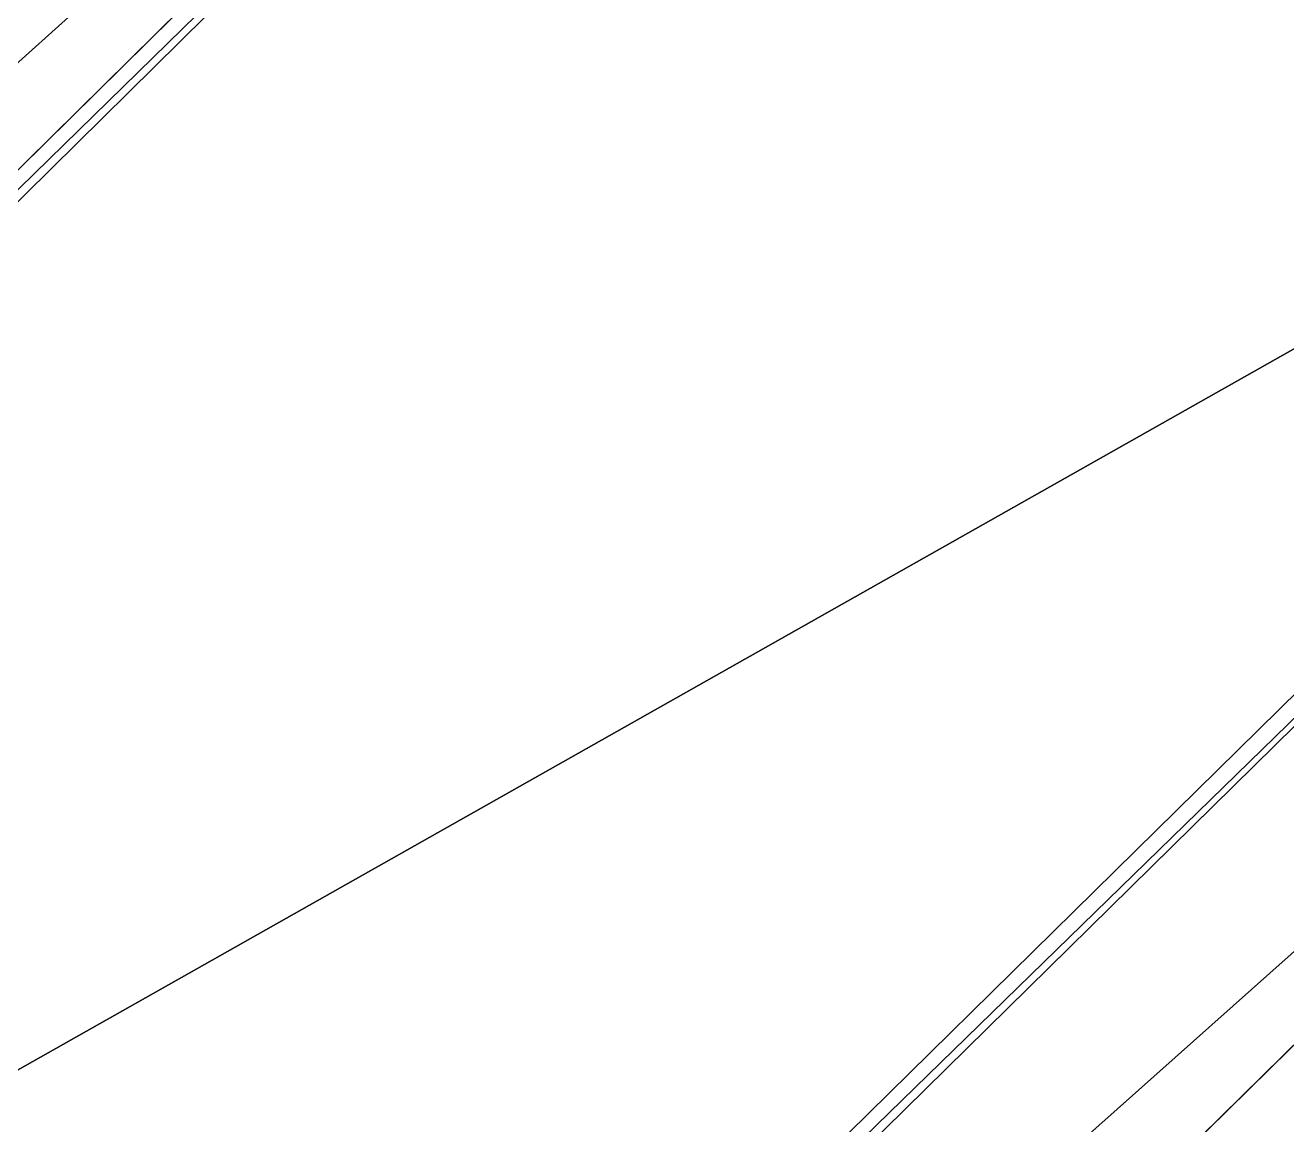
# Model space of a CAD drawing. Header units: metres. Extents: x 7513097.9 to 7513162, y 4691686.1 to 4691732.8.
# Drawn here: x 7513152.87 to 7513157.93, y 4691717.69 to 4691722.09 of the extents above; entities that cross this region are included whole.
import ezdxf

# ---------------------------------------------------------------- set-up
doc = ezdxf.new("R2010")
doc.units = ezdxf.units.M
for name, color, linetype in [('Asfallt', 8, 'Continuous'), ('Terreni', 37, 'Continuous'), ('Trotuari', 47, 'Continuous')]:
    doc.layers.add(name, color=color, linetype=linetype)

msp = doc.modelspace()

# ---------------------------------------------------------------- linework, layer by layer
at = {"layer": 'Asfallt'}
for points in [[(7513119.586, 4691723.213, 574.489), (7513124.365, 4691713.098, 574.401), (7513129.1, 4691704.123, 574.484), (7513131.532, 4691702.371, 574.522), (7513134.384, 4691703.44, 574.53), (7513144.601, 4691713.246, 574.604), (7513157.838, 4691726.317, 574.615)], [(7513143.3, 4691688.5341, 574.432), (7513136.091, 4691697.604, 574.446), (7513135.986, 4691697.808, 574.458), (7513136.672, 4691698.744, 574.509), (7513148.195, 4691709.801, 574.604), (7513161.27, 4691722.668, 574.795)]]:
    msp.add_polyline3d(points, dxfattribs=at)
at = {"layer": 'Terreni', "linetype": 'Continuous', "lineweight": -3}
for points in [[(7513157.17, 4691726.993, 574.788), (7513143.938, 4691713.927, 574.777), (7513157.775, 4691726.381, 574.688)], [(7513143.938, 4691713.927, 574.777), (7513144.538, 4691713.311, 574.727), (7513157.775, 4691726.381, 574.688)], [(7513157.838, 4691726.317, 574.615), (7513157.775, 4691726.381, 574.688), (7513144.538, 4691713.311, 574.727)], [(7513157.838, 4691726.317, 574.615), (7513144.538, 4691713.311, 574.727), (7513144.601, 4691713.246, 574.604)], [(7513161.27, 4691722.668, 574.795), (7513157.838, 4691726.317, 574.615), (7513144.601, 4691713.246, 574.604)], [(7513161.27, 4691722.668, 574.795), (7513144.601, 4691713.246, 574.604), (7513148.195, 4691709.801, 574.604)], [(7513148.195, 4691709.801, 574.604), (7513161.333, 4691722.604, 574.918), (7513161.27, 4691722.668, 574.795)], [(7513148.195, 4691709.801, 574.604), (7513148.258, 4691709.737, 574.727), (7513161.333, 4691722.604, 574.918)], [(7513161.971, 4691721.955, 574.968), (7513161.333, 4691722.604, 574.918), (7513148.258, 4691709.737, 574.727)], [(7513148.892, 4691709.084, 574.777), (7513161.971, 4691721.955, 574.968), (7513148.258, 4691709.737, 574.727)]]:
    msp.add_3dface(points, dxfattribs=at)
at = {"layer": 'Trotuari'}
for points in [[(7513119.6674, 4691723.2514, 574.562), (7513124.4455, 4691713.1382, 574.474), (7513129.1697, 4691704.1837, 574.489), (7513131.5455, 4691702.4722, 574.562), (7513134.3351, 4691703.5178, 574.653), (7513144.5382, 4691713.3105, 574.727), (7513157.7748, 4691726.381, 574.688)], [(7513161.3331, 4691722.6039, 574.918), (7513148.2577, 4691709.7365, 574.727), (7513136.74, 4691698.6845, 574.632), (7513136.0913, 4691697.7994, 574.581), (7513136.1667, 4691697.6534, 574.569), (7513143.3705, 4691688.5901, 574.555)], [(7513144.0829, 4691689.1563, 574.605), (7513137.2164, 4691697.7952, 574.619), (7513137.4272, 4691698.0827, 574.682), (7513148.8919, 4691709.0838, 574.777), (7513161.9714, 4691721.9552, 574.968)]]:
    msp.add_polyline3d(points, dxfattribs=at)

doc.saveas('drawing.dxf')
